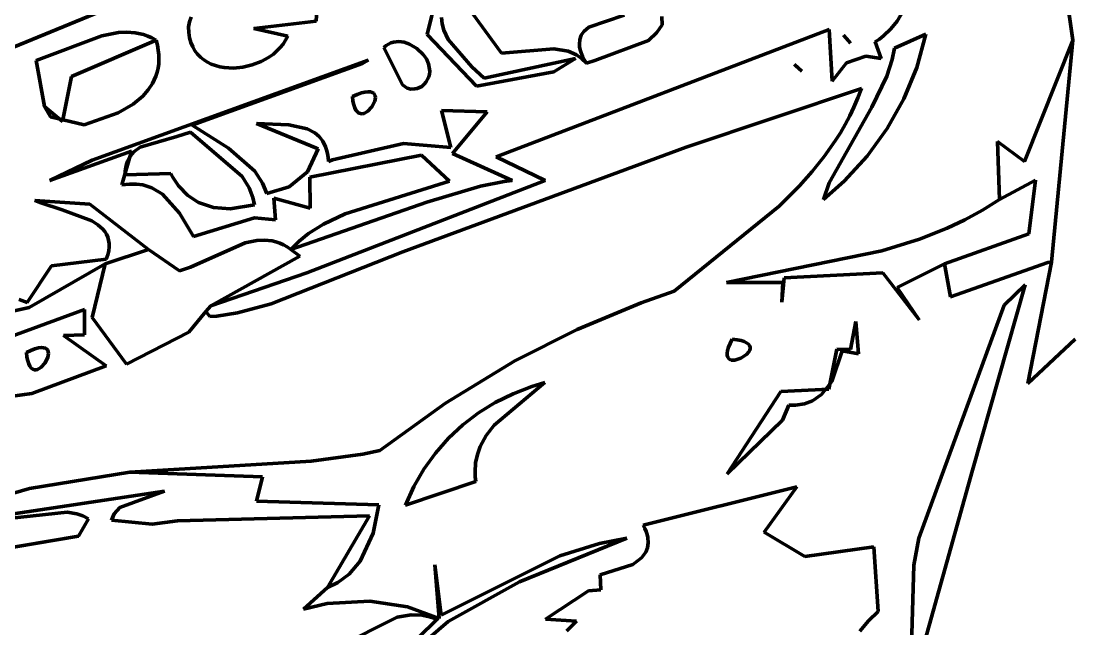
# Model space of a CAD drawing. Header units: millimetres. Extents: x 0 to 8.5, y 0 to 13.2.
# Drawn here: x 3.359 to 4.311, y 9.554 to 10.103 of the extents above; entities that cross this region are included whole.
import ezdxf

# ---------------------------------------------------------------- set-up
doc = ezdxf.new("R2010")
doc.units = ezdxf.units.MM
for name, color, linetype, lineweight in [('color#060606ff', 7, 'CONTINUOUS', 100), ('color#5c5c5cff', 7, 'CONTINUOUS', 100), ('color#aeaeaeff', 7, 'CONTINUOUS', 100), ('color#ffffffff', 7, 'CONTINUOUS', 100)]:
    doc.layers.add(name, color=color, linetype=linetype, lineweight=lineweight)

msp = doc.modelspace()

# ---------------------------------------------------------------- linework, layer by layer
at = {"layer": 'color#060606ff'}
for p, q in [((4.2928, 10.20653), (4.30982, 10.08604)), ((3.51344, 10.14605), (3.35228, 10.07967)), ((3.72622, 10.09135), (3.73441, 10.12464)), ((4.15099, 10.1032), (4.16028, 10.11846)), ((3.79341, 10.07446), (3.76717, 10.11009)), ((3.90428, 10.10855), (3.87251, 10.0979)), ((3.73909, 10.10658), (3.73973, 10.10082)), ((3.73973, 10.10082), (3.74136, 10.09513)), ((4.14533, 10.09628), (4.15099, 10.1032)), ((3.77075, 10.04438), (3.72622, 10.09135)), ((3.74136, 10.09513), (3.74538, 10.08682)), ((3.78871, 9.98063), (4.08956, 10.09557)), ((3.86555, 10.09055), (3.8642, 10.08675)), ((3.86778, 10.09383), (3.86555, 10.09055)), ((3.87251, 10.0979), (3.86778, 10.09383)), ((4.08956, 10.09557), (4.09233, 10.049)), ((4.10271, 10.09051), (4.10887, 10.08347)), ((4.1075, 10.08504), (4.10271, 10.09051)), ((4.13511, 10.08712), (4.13877, 10.09)), ((4.13877, 10.09), (4.14533, 10.09628)), ((4.17712, 10.09152), (4.14868, 10.07897)), ((4.16886, 10.06149), (4.17712, 10.09152)), ((3.40474, 10.0533), (3.48117, 10.08617)), ((3.48117, 10.08617), (3.48237, 10.08153)), ((3.48237, 10.08153), (3.4832, 10.07706)), ((3.74538, 10.08682), (3.76663, 10.06191)), ((3.8642, 10.08675), (3.86387, 10.08237)), ((3.86387, 10.08237), (3.86412, 10.07995)), ((3.86412, 10.07995), (3.86468, 10.07737)), ((4.10887, 10.08347), (4.1075, 10.08504)), ((4.13116, 10.08445), (4.13511, 10.08712)), ((4.13664, 10.06952), (4.13116, 10.08445)), ((4.30982, 10.08604), (4.26622, 9.97657)), ((3.4832, 10.07706), (3.48366, 10.07275)), ((3.48366, 10.07275), (3.48379, 10.06861)), ((3.8407, 10.07828), (3.79341, 10.07446)), ((3.8538, 10.07604), (3.8407, 10.07828)), ((3.86117, 10.07271), (3.8538, 10.07604)), ((3.86582, 10.06945), (3.86117, 10.07271)), ((3.86468, 10.07737), (3.86555, 10.07461)), ((3.86555, 10.07461), (3.86676, 10.07168)), ((3.86676, 10.07168), (3.86832, 10.06856)), ((4.10524, 10.06568), (4.12291, 10.07149)), ((4.12291, 10.07149), (4.13664, 10.06952)), ((4.14868, 10.07897), (4.14656, 10.06855)), ((3.42333, 9.97773), (3.67297, 10.06798)), ((3.48305, 10.06082), (3.48222, 10.05716)), ((3.48358, 10.06464), (3.48305, 10.06082)), ((3.48379, 10.06861), (3.48358, 10.06464)), ((3.66783, 10.06513), (3.51395, 10.00923)), ((3.67297, 10.06798), (3.66783, 10.06513)), ((3.76663, 10.06191), (3.77783, 10.05179)), ((3.77783, 10.05179), (3.86026, 10.0696)), ((3.86026, 10.0696), (3.84067, 10.05745)), ((3.87024, 10.06525), (3.86582, 10.06945)), ((3.86832, 10.06856), (3.87024, 10.06525)), ((4.05835, 10.06407), (4.05923, 10.06328)), ((4.06494, 10.05816), (4.05835, 10.06407)), ((4.05923, 10.06328), (4.06494, 10.05816)), ((4.09233, 10.049), (4.10524, 10.06568)), ((4.14656, 10.06855), (4.1418, 10.05361)), ((4.15716, 10.03299), (4.16886, 10.06149)), ((3.3967, 10.01272), (3.40474, 10.0533)), ((3.4811, 10.05365), (3.47806, 10.04708)), ((3.48222, 10.05716), (3.4811, 10.05365)), ((3.84067, 10.05745), (3.77075, 10.04438)), ((4.1418, 10.05361), (4.12815, 10.02549)), ((3.47403, 10.04107), (3.46914, 10.03561)), ((3.47806, 10.04708), (3.47403, 10.04107)), ((4.11881, 10.04228), (3.96054, 9.98944)), ((4.11559, 10.03387), (4.11881, 10.04228)), ((3.46914, 10.03561), (3.46042, 10.02839)), ((4.11206, 10.02568), (4.11559, 10.03387)), ((4.1422, 10.00622), (4.15716, 10.03299)), ((3.38578, 10.01672), (3.38026, 10.02614)), ((3.38026, 10.02614), (3.3967, 10.01272)), ((3.46042, 10.02839), (3.44683, 10.02043)), ((3.74779, 9.98915), (3.73934, 10.02262)), ((3.73934, 10.02262), (3.78064, 10.02147)), ((4.12815, 10.02549), (4.08955, 9.95704)), ((4.10824, 10.01772), (4.11206, 10.02568)), ((3.41634, 10.00947), (3.38578, 10.01672)), ((3.44683, 10.02043), (3.41634, 10.00947)), ((3.78064, 10.02147), (3.74921, 9.98372)), ((4.10414, 10.00997), (4.10824, 10.01772)), ((3.51238, 10.00304), (3.50009, 9.99903)), ((3.55901, 9.96305), (3.51238, 10.00304)), ((3.51395, 10.00923), (3.54662, 9.98852)), ((3.6263, 9.98838), (3.57195, 10.01094)), ((3.57195, 10.01094), (3.60135, 10.00971)), ((3.60135, 10.00971), (3.61773, 10.00602)), ((3.61773, 10.00602), (3.62464, 10.00234)), ((4.09978, 10.00242), (4.10414, 10.00997)), ((4.12415, 9.98139), (4.1422, 10.00622)), ((3.50009, 9.99903), (3.46688, 9.98946)), ((3.62464, 10.00234), (3.62857, 9.999)), ((3.62857, 9.999), (3.63185, 9.99484)), ((3.63185, 9.99484), (3.6344, 9.98976)), ((4.08523, 9.98091), (4.09516, 9.99507)), ((4.09516, 9.99507), (4.09978, 10.00242)), ((4.26622, 9.97657), (4.24189, 9.99451)), ((4.24189, 9.99451), (4.24354, 9.94226)), ((3.45893, 9.9857), (3.38515, 9.95938)), ((3.45025, 9.95524), (3.45893, 9.9857)), ((3.46105, 9.98506), (3.45791, 9.98125)), ((3.46688, 9.98946), (3.46105, 9.98506)), ((3.54662, 9.98852), (3.57061, 9.96769)), ((3.61803, 9.96699), (3.62779, 9.98776)), ((3.62779, 9.98776), (3.6263, 9.98838)), ((3.6344, 9.98976), (3.63537, 9.98685)), ((3.63537, 9.98685), (3.63613, 9.98367)), ((3.64062, 9.97799), (3.70487, 9.99269)), ((3.96054, 9.98944), (3.70415, 9.89475)), ((3.70487, 9.99269), (3.74779, 9.98915)), ((3.38515, 9.95938), (3.42333, 9.97773)), ((3.45548, 9.97661), (3.45457, 9.97394)), ((3.45791, 9.98125), (3.45548, 9.97661)), ((3.72123, 9.98213), (3.6203, 9.9623)), ((3.63613, 9.98367), (3.63666, 9.98022)), ((3.63666, 9.98022), (3.63696, 9.97649)), ((3.63696, 9.97649), (3.64062, 9.97799)), ((3.74641, 9.95879), (3.72123, 9.98213)), ((3.74921, 9.98372), (3.80299, 9.95938)), ((3.83306, 9.95921), (3.78871, 9.98063)), ((4.07444, 9.96742), (4.08523, 9.98091)), ((4.10318, 9.9587), (4.12415, 9.98139)), ((3.45341, 9.96783), (3.45319, 9.96437)), ((3.45319, 9.96437), (3.49444, 9.96576)), ((3.45388, 9.97102), (3.45341, 9.96783)), ((3.45457, 9.97394), (3.45388, 9.97102)), ((3.49444, 9.96576), (3.49602, 9.9627)), ((3.57061, 9.96769), (3.57752, 9.95697)), ((3.60165, 9.95353), (3.61803, 9.96699)), ((4.06291, 9.95453), (4.07444, 9.96742)), ((3.45711, 9.95613), (3.45025, 9.95524)), ((3.46348, 9.95612), (3.45711, 9.95613)), ((3.46939, 9.9553), (3.46348, 9.95612)), ((3.49602, 9.9627), (3.50138, 9.9545)), ((3.56538, 9.95272), (3.55901, 9.96305)), ((3.57752, 9.95697), (3.58124, 9.94766)), ((3.61764, 9.87589), (3.83306, 9.95921)), ((3.6203, 9.9623), (3.62052, 9.93438)), ((3.65213, 9.92926), (3.74641, 9.95879)), ((3.79575, 9.95835), (3.77438, 9.95417)), ((3.80299, 9.95938), (3.79575, 9.95835)), ((4.08444, 9.94221), (4.10318, 9.9587)), ((4.08955, 9.95704), (4.08444, 9.94221)), ((3.47746, 9.95268), (3.46939, 9.9553)), ((3.48692, 9.94695), (3.47746, 9.95268)), ((3.50238, 9.92985), (3.48692, 9.94695)), ((3.50138, 9.9545), (3.50983, 9.94577)), ((3.56875, 9.94383), (3.56538, 9.95272)), ((3.58124, 9.94766), (3.60165, 9.95353)), ((3.77438, 9.95417), (3.72593, 9.93969)), ((4.04443, 9.93618), (4.06291, 9.95453)), ((3.37692, 9.93902), (3.37169, 9.94123)), ((3.37169, 9.94123), (3.42128, 9.93784)), ((3.39634, 9.93293), (3.37692, 9.93902)), ((3.42128, 9.93784), (3.47428, 9.89705)), ((3.50983, 9.94577), (3.51957, 9.93948)), ((3.51957, 9.93948), (3.53322, 9.93486)), ((3.54811, 9.93365), (3.5702, 9.93726)), ((3.5702, 9.93726), (3.56875, 9.94383)), ((3.62052, 9.93438), (3.58766, 9.94323)), ((3.58766, 9.94323), (3.58919, 9.92373)), ((3.72593, 9.93969), (3.6029, 9.89696)), ((4.24354, 9.94226), (4.22817, 9.93253)), ((3.42305, 9.92281), (3.39634, 9.93293)), ((3.51502, 9.90884), (3.50238, 9.92985)), ((3.53322, 9.93486), (3.54811, 9.93365)), ((3.63261, 9.91997), (3.65213, 9.92926)), ((3.94948, 9.85926), (4.04443, 9.93618)), ((4.22817, 9.93253), (4.21239, 9.92389)), ((3.42847, 9.91935), (3.42305, 9.92281)), ((3.43297, 9.91535), (3.42847, 9.91935)), ((3.57033, 9.92566), (3.51502, 9.90884)), ((3.58919, 9.92373), (3.57033, 9.92566)), ((3.61906, 9.91133), (3.63261, 9.91997)), ((4.21239, 9.92389), (4.19625, 9.91624)), ((3.43481, 9.91312), (3.43297, 9.91535)), ((3.43634, 9.91072), (3.43481, 9.91312)), ((3.43753, 9.90814), (3.43634, 9.91072)), ((3.43836, 9.90537), (3.43753, 9.90814)), ((3.61068, 9.90459), (3.61906, 9.91133)), ((4.19625, 9.91624), (4.17142, 9.90642)), ((3.4388, 9.9024), (3.43836, 9.90537)), ((3.43841, 9.89582), (3.43883, 9.89922)), ((3.43883, 9.89922), (3.4388, 9.9024)), ((3.6029, 9.89696), (3.61068, 9.90459)), ((4.17142, 9.90642), (4.13739, 9.89586)), ((3.47428, 9.89705), (3.43534, 9.88408)), ((3.43616, 9.88831), (3.43753, 9.89219)), ((3.43753, 9.89219), (3.43841, 9.89582)), ((3.70415, 9.89475), (3.58536, 9.84791)), ((4.13739, 9.89586), (3.997, 9.8671)), ((3.36465, 9.84902), (3.38664, 9.88224)), ((3.43534, 9.88408), (3.36651, 9.84448)), ((3.38664, 9.88224), (3.43616, 9.88831)), ((4.15108, 9.8627), (4.19402, 9.88394)), ((4.19402, 9.88394), (4.19939, 9.85418)), ((4.19939, 9.85418), (4.28728, 9.88527)), ((4.29069, 9.88547), (4.26917, 9.77603)), ((4.28728, 9.88527), (4.29069, 9.88547)), ((3.53066, 9.8461), (3.61764, 9.87589)), ((4.04694, 9.84943), (4.04899, 9.87142)), ((4.04899, 9.87142), (4.13805, 9.87575)), ((4.13805, 9.87575), (4.1709, 9.83338)), ((3.997, 9.8671), (4.04783, 9.86714)), ((4.04783, 9.86714), (4.04694, 9.84943)), ((4.1709, 9.83338), (4.15108, 9.8627)), ((4.21928, 9.69769), (4.26691, 9.86488)), ((4.26691, 9.86488), (4.24774, 9.84668)), ((3.35756, 9.85168), (3.36465, 9.84902)), ((3.91983, 9.8489), (3.94948, 9.85926)), ((3.36651, 9.84448), (3.26233, 9.82145)), ((3.52624, 9.84104), (3.53066, 9.8461)), ((3.58536, 9.84791), (3.55486, 9.83969)), ((3.86177, 9.82478), (3.91983, 9.8489)), ((4.24774, 9.84668), (4.17079, 9.636)), ((3.52973, 9.83631), (3.52624, 9.84104)), ((3.53609, 9.83683), (3.52973, 9.83631)), ((3.55486, 9.83969), (3.53609, 9.83683)), ((4.11373, 9.83191), (4.10893, 9.80648)), ((4.11613, 9.80257), (4.11373, 9.83191)), ((3.8056, 9.79637), (3.86177, 9.82478)), ((4.00206, 9.81593), (4.00004, 9.81199)), ((4.0064, 9.8154), (4.00206, 9.81593)), ((4.00998, 9.81467), (4.0064, 9.8154)), ((4.01285, 9.81376), (4.00998, 9.81467)), ((4.01505, 9.8127), (4.01285, 9.81376)), ((4.01664, 9.81151), (4.01505, 9.8127)), ((4.26917, 9.77603), (4.31205, 9.81601)), ((3.99775, 9.80566), (3.99737, 9.80322)), ((3.99737, 9.80322), (3.99745, 9.80121)), ((3.99862, 9.80858), (3.99775, 9.80566)), ((4.00004, 9.81199), (3.99862, 9.80858)), ((4.01483, 9.80196), (4.01715, 9.80464)), ((4.01766, 9.81022), (4.01664, 9.81151)), ((4.01715, 9.80464), (4.01787, 9.80604)), ((4.01818, 9.80886), (4.01766, 9.81022)), ((4.01787, 9.80604), (4.01823, 9.80746)), ((4.01823, 9.80746), (4.01818, 9.80886)), ((4.09666, 9.80679), (4.08927, 9.77081)), ((4.09222, 9.77758), (4.10132, 9.80545)), ((4.10893, 9.80648), (4.09666, 9.80679)), ((4.10132, 9.80545), (4.11613, 9.80257)), ((3.74281, 9.75826), (3.8056, 9.79637)), ((3.99745, 9.80121), (3.99792, 9.79963)), ((3.99792, 9.79963), (3.99873, 9.79843)), ((3.99873, 9.79843), (3.99985, 9.7976)), ((3.99985, 9.7976), (4.0012, 9.79711)), ((4.0012, 9.79711), (4.00275, 9.79692)), ((4.00275, 9.79692), (4.00445, 9.79701)), ((4.00445, 9.79701), (4.0099, 9.79871)), ((4.0099, 9.79871), (4.01483, 9.80196)), ((3.78679, 9.73835), (3.83264, 9.7768)), ((3.83264, 9.7768), (3.82093, 9.77326)), ((4.08275, 9.7659), (4.09222, 9.77758)), ((3.80398, 9.7667), (3.78786, 9.75868)), ((3.82093, 9.77326), (3.80398, 9.7667)), ((4.04603, 9.76858), (3.99736, 9.69426)), ((4.08927, 9.77081), (4.04603, 9.76858)), ((4.07452, 9.76033), (4.08275, 9.7659)), ((3.6834, 9.71526), (3.74281, 9.75826)), ((3.78786, 9.75868), (3.77267, 9.74926)), ((4.04745, 9.74275), (4.05316, 9.75623)), ((4.05316, 9.75623), (4.05913, 9.75626)), ((4.05913, 9.75626), (4.06729, 9.75759)), ((4.06729, 9.75759), (4.07452, 9.76033)), ((3.77267, 9.74926), (3.75851, 9.73848)), ((3.75851, 9.73848), (3.74548, 9.7264)), ((3.77974, 9.72905), (3.78679, 9.73835)), ((3.99736, 9.69426), (4.04745, 9.74275)), ((3.77426, 9.71896), (3.77974, 9.72905)), ((3.74548, 9.7264), (3.73368, 9.71307)), ((3.77167, 9.71174), (3.77426, 9.71896)), ((3.62147, 9.70581), (3.668, 9.71202)), ((3.668, 9.71202), (3.6834, 9.71526)), ((3.73368, 9.71307), (3.72321, 9.69854)), ((3.77006, 9.70408), (3.77167, 9.71174)), ((3.45742, 9.69566), (3.62147, 9.70581)), ((3.72321, 9.69854), (3.71418, 9.68286)), ((3.76953, 9.69596), (3.77006, 9.70408)), ((3.57747, 9.69156), (3.45742, 9.69566)), ((3.57188, 9.66951), (3.57747, 9.69156)), ((3.76971, 9.69171), (3.76953, 9.69596)), ((3.77021, 9.68734), (3.76971, 9.69171)), ((4.17641, 9.54424), (4.21928, 9.69769)), ((3.70667, 9.6661), (3.77021, 9.68734)), ((3.71418, 9.68286), (3.70667, 9.6661)), ((4.06043, 9.68252), (3.92153, 9.64788)), ((4.03087, 9.6416), (4.06043, 9.68252)), ((3.68252, 9.66614), (3.57188, 9.66951)), ((3.67733, 9.64074), (3.68252, 9.66614)), ((3.92153, 9.64788), (3.92309, 9.64495)), ((3.92309, 9.64495), (3.92432, 9.64214)), ((3.92432, 9.64214), (3.92523, 9.63944)), ((4.06754, 9.61953), (4.03087, 9.6416)), ((3.66575, 9.6154), (3.67733, 9.64074)), ((3.80971, 9.59677), (3.90682, 9.63602)), ((3.90682, 9.63602), (3.88198, 9.63148)), ((3.92523, 9.63944), (3.92583, 9.63685)), ((3.92619, 9.63199), (3.92549, 9.62756)), ((3.92583, 9.63685), (3.92619, 9.63199)), ((4.17079, 9.636), (4.1662, 9.61188)), ((3.88198, 9.63148), (3.84606, 9.62022)), ((3.92385, 9.62354), (3.91988, 9.61825)), ((3.92549, 9.62756), (3.92385, 9.62354)), ((4.13014, 9.62842), (4.06754, 9.61953)), ((4.13399, 9.56993), (4.13014, 9.62842)), ((3.65572, 9.60376), (3.66575, 9.6154)), ((3.84606, 9.62022), (3.73904, 9.56661)), ((3.91988, 9.61825), (3.91233, 9.61248)), ((3.64541, 9.59611), (3.65572, 9.60376)), ((3.73904, 9.56661), (3.73325, 9.61198)), ((3.73325, 9.61198), (3.73714, 9.56363)), ((3.91233, 9.61248), (3.88272, 9.60297)), ((4.1662, 9.61188), (4.16174, 9.458)), ((3.6362, 9.59148), (3.64541, 9.59611)), ((3.74512, 9.56091), (3.80971, 9.59677)), ((3.88272, 9.60297), (3.88312, 9.58947)), ((3.61456, 9.57209), (3.6362, 9.59148)), ((3.87215, 9.58868), (3.83324, 9.56296)), ((3.88312, 9.58947), (3.87215, 9.58868)), ((3.63594, 9.57698), (3.61456, 9.57209)), ((3.67457, 9.57934), (3.63594, 9.57698)), ((3.70842, 9.57413), (3.67457, 9.57934)), ((3.69917, 9.56489), (3.71191, 9.56686)), ((3.73714, 9.56363), (3.70842, 9.57413)), ((3.71191, 9.56686), (3.72173, 9.56645)), ((3.72173, 9.56645), (3.72842, 9.56512)), ((4.1252, 9.56135), (4.13399, 9.56993)), ((3.64572, 9.53812), (3.69917, 9.56489)), ((3.73522, 9.56284), (3.66809, 9.49744)), ((3.69617, 9.51861), (3.74512, 9.56091)), ((3.72842, 9.56512), (3.73522, 9.56284)), ((3.83324, 9.56296), (3.86127, 9.5611)), ((3.86127, 9.5611), (3.8526, 9.55256)), ((4.1173, 9.55209), (4.1252, 9.56135))]:
    msp.add_line(p, q, dxfattribs=at)
at = {"layer": 'color#5c5c5cff'}
for p, q in [((3.62741, 10.12925), (3.62608, 10.10334)), ((3.51068, 10.09812), (3.51156, 10.10262)), ((3.51156, 10.10262), (3.5128, 10.1068)), ((3.62608, 10.10334), (3.5695, 10.0965)), ((3.9385, 10.10749), (3.93856, 10.09999)), ((3.93856, 10.09999), (3.9385, 10.10749)), ((3.37285, 10.06782), (3.43211, 10.09006)), ((3.43211, 10.09006), (3.44719, 10.09304)), ((3.44719, 10.09304), (3.45474, 10.09339)), ((3.45474, 10.09339), (3.4623, 10.09278)), ((3.4623, 10.09278), (3.46985, 10.09107)), ((3.46985, 10.09107), (3.47363, 10.08977)), ((3.47363, 10.08977), (3.4774, 10.08814)), ((3.51088, 10.09302), (3.51068, 10.09812)), ((3.51157, 10.08833), (3.51088, 10.09302)), ((3.5695, 10.0965), (3.60025, 10.08982)), ((3.60025, 10.08982), (3.59833, 10.08609)), ((3.48117, 10.08617), (3.40474, 10.0533)), ((3.4774, 10.08814), (3.48117, 10.08617)), ((3.51273, 10.08403), (3.51157, 10.08833)), ((3.51432, 10.08012), (3.51273, 10.08403)), ((3.51631, 10.07659), (3.51432, 10.08012)), ((3.59341, 10.07934), (3.59047, 10.07632)), ((3.59604, 10.0826), (3.59341, 10.07934)), ((3.59833, 10.08609), (3.59604, 10.0826)), ((3.68709, 10.07949), (3.68914, 10.08123)), ((3.69275, 10.06787), (3.68709, 10.07949)), ((3.68914, 10.08123), (3.6913, 10.0826)), ((3.6913, 10.0826), (3.69355, 10.08363)), ((3.69355, 10.08363), (3.69589, 10.08434)), ((3.69589, 10.08434), (3.7007, 10.08482)), ((3.7007, 10.08482), (3.70558, 10.08419)), ((3.70558, 10.08419), (3.71038, 10.08259)), ((3.71038, 10.08259), (3.71706, 10.07864)), ((4.26622, 9.97657), (4.30982, 10.08604)), ((4.30982, 10.08604), (4.29069, 9.88547)), ((3.51867, 10.07344), (3.51631, 10.07659)), ((3.52137, 10.07065), (3.51867, 10.07344)), ((3.52436, 10.06823), (3.52137, 10.07065)), ((3.58379, 10.07104), (3.58011, 10.06879)), ((3.58725, 10.07356), (3.58379, 10.07104)), ((3.59047, 10.07632), (3.58725, 10.07356)), ((3.71706, 10.07864), (3.72266, 10.07326)), ((3.72266, 10.07326), (3.72553, 10.06909)), ((3.38026, 10.02614), (3.37285, 10.06782)), ((3.52763, 10.06616), (3.52436, 10.06823)), ((3.53114, 10.06444), (3.52763, 10.06616)), ((3.53485, 10.06306), (3.53114, 10.06444)), ((3.53874, 10.06203), (3.53485, 10.06306)), ((3.54277, 10.06132), (3.53874, 10.06203)), ((3.54691, 10.06094), (3.54277, 10.06132)), ((3.55113, 10.06087), (3.54691, 10.06094)), ((3.55967, 10.06167), (3.55113, 10.06087)), ((3.56813, 10.06367), (3.55967, 10.06167)), ((3.57625, 10.06681), (3.56813, 10.06367)), ((3.58011, 10.06879), (3.57625, 10.06681)), ((3.70408, 10.0458), (3.69275, 10.06787)), ((3.72553, 10.06909), (3.72753, 10.06462)), ((3.72753, 10.06462), (3.7285, 10.05997)), ((3.40474, 10.0533), (3.3967, 10.01272)), ((3.72672, 10.05072), (3.72539, 10.04852)), ((3.72768, 10.05299), (3.72672, 10.05072)), ((3.72828, 10.0553), (3.72768, 10.05299)), ((3.72855, 10.05763), (3.72828, 10.0553)), ((3.7285, 10.05997), (3.72855, 10.05763)), ((3.70823, 10.04281), (3.70408, 10.0458)), ((3.71146, 10.04189), (3.70823, 10.04281)), ((3.71512, 10.04198), (3.71146, 10.04189)), ((3.71713, 10.04245), (3.71512, 10.04198)), ((3.71926, 10.04324), (3.71713, 10.04245)), ((3.72152, 10.04434), (3.71926, 10.04324)), ((3.72366, 10.04638), (3.72152, 10.04434)), ((3.72539, 10.04852), (3.72366, 10.04638)), ((3.65869, 10.03526), (3.66305, 10.03711)), ((3.65917, 10.0311), (3.65869, 10.03526)), ((3.66305, 10.03711), (3.66683, 10.0384)), ((3.66683, 10.0384), (3.67004, 10.03918)), ((3.67004, 10.03918), (3.67273, 10.03949)), ((3.67273, 10.03949), (3.67492, 10.03938)), ((3.67492, 10.03938), (3.67664, 10.0389)), ((3.67664, 10.0389), (3.67793, 10.0381)), ((3.67793, 10.0381), (3.67882, 10.03702)), ((3.67882, 10.03702), (3.67933, 10.03571)), ((3.6795, 10.03423), (3.67894, 10.03091)), ((3.67933, 10.03571), (3.6795, 10.03423)), ((3.3967, 10.01272), (3.38026, 10.02614)), ((3.65989, 10.02766), (3.65917, 10.0311)), ((3.66082, 10.02491), (3.65989, 10.02766)), ((3.66193, 10.02279), (3.66082, 10.02491)), ((3.6632, 10.02124), (3.66193, 10.02279)), ((3.67629, 10.02577), (3.67223, 10.02158)), ((3.67894, 10.03091), (3.67629, 10.02577)), ((3.66458, 10.02024), (3.6632, 10.02124)), ((3.66606, 10.01972), (3.66458, 10.02024)), ((3.66759, 10.01965), (3.66606, 10.01972)), ((3.66915, 10.01996), (3.66759, 10.01965)), ((3.67223, 10.02158), (3.66915, 10.01996)), ((4.24354, 9.94226), (4.24189, 9.99451)), ((4.24189, 9.99451), (4.26622, 9.97657)), ((4.2763, 9.95958), (4.24354, 9.94226)), ((4.27027, 9.91121), (4.2763, 9.95958)), ((4.19402, 9.88394), (4.27027, 9.91121)), ((4.19939, 9.85418), (4.19402, 9.88394)), ((4.28728, 9.88527), (4.19939, 9.85418)), ((4.29069, 9.88547), (4.28728, 9.88527)), ((3.19968, 9.76367), (3.41666, 9.84284)), ((3.41666, 9.84284), (3.41666, 9.81987)), ((3.41666, 9.81987), (3.3975, 9.81933)), ((3.3975, 9.81933), (3.43599, 9.7917)), ((4.00004, 9.81199), (4.00206, 9.81593)), ((4.00206, 9.81593), (4.0064, 9.8154)), ((4.0064, 9.8154), (4.00998, 9.81467)), ((4.00998, 9.81467), (4.01285, 9.81376)), ((4.01285, 9.81376), (4.01505, 9.8127)), ((4.01505, 9.8127), (4.01664, 9.81151)), ((3.36815, 9.80585), (3.36398, 9.80393)), ((3.36398, 9.80393), (3.36448, 9.79975)), ((3.37175, 9.80719), (3.36815, 9.80585)), ((3.37483, 9.80801), (3.37175, 9.80719)), ((3.3774, 9.80835), (3.37483, 9.80801)), ((3.3795, 9.80826), (3.3774, 9.80835)), ((3.38116, 9.8078), (3.3795, 9.80826)), ((3.38241, 9.807), (3.38116, 9.8078)), ((3.38327, 9.80593), (3.38241, 9.807)), ((3.38377, 9.80462), (3.38327, 9.80593)), ((3.38345, 9.79977), (3.38395, 9.80312)), ((3.38395, 9.80312), (3.38377, 9.80462)), ((3.99737, 9.80322), (3.99775, 9.80566)), ((3.99745, 9.80121), (3.99737, 9.80322)), ((3.99775, 9.80566), (3.99862, 9.80858)), ((3.99862, 9.80858), (4.00004, 9.81199)), ((4.01715, 9.80464), (4.01483, 9.80196)), ((4.01664, 9.81151), (4.01766, 9.81022)), ((4.01787, 9.80604), (4.01715, 9.80464)), ((4.01766, 9.81022), (4.01818, 9.80886)), ((4.01823, 9.80746), (4.01787, 9.80604)), ((4.01818, 9.80886), (4.01823, 9.80746)), ((3.36448, 9.79975), (3.36521, 9.79629)), ((3.36521, 9.79629), (3.36613, 9.79353)), ((3.37711, 9.7903), (3.38096, 9.79456)), ((3.38096, 9.79456), (3.38345, 9.79977)), ((3.99792, 9.79963), (3.99745, 9.80121)), ((3.99873, 9.79843), (3.99792, 9.79963)), ((3.99985, 9.7976), (3.99873, 9.79843)), ((4.0012, 9.79711), (3.99985, 9.7976)), ((4.00275, 9.79692), (4.0012, 9.79711)), ((4.00445, 9.79701), (4.00275, 9.79692)), ((4.0099, 9.79871), (4.00445, 9.79701)), ((4.01483, 9.80196), (4.0099, 9.79871)), ((3.36613, 9.79353), (3.36722, 9.7914)), ((3.36722, 9.7914), (3.36845, 9.78986)), ((3.36845, 9.78986), (3.36979, 9.78886)), ((3.43599, 9.7917), (3.36888, 9.76681)), ((3.36979, 9.78886), (3.37121, 9.78836)), ((3.37121, 9.78836), (3.37268, 9.7883)), ((3.37268, 9.7883), (3.37418, 9.78863)), ((3.37418, 9.78863), (3.37711, 9.7903)), ((3.36888, 9.76681), (3.35152, 9.76435)), ((3.36685, 9.68117), (3.45742, 9.69566)), ((3.45742, 9.69566), (3.57747, 9.69156)), ((3.57747, 9.69156), (3.57188, 9.66951)), ((3.34524, 9.67455), (3.36685, 9.68117)), ((3.48877, 9.67865), (3.32924, 9.65473)), ((3.44834, 9.664), (3.48877, 9.67865)), ((3.44339, 9.65822), (3.44834, 9.664)), ((3.57188, 9.66951), (3.68252, 9.66614)), ((3.68252, 9.66614), (3.67733, 9.64074)), ((3.34785, 9.65395), (3.4008, 9.65957)), ((3.4008, 9.65957), (3.40964, 9.65819)), ((3.40964, 9.65819), (3.41511, 9.65629)), ((3.42017, 9.65347), (3.41125, 9.63796)), ((3.41511, 9.65629), (3.42017, 9.65347)), ((3.44082, 9.65247), (3.44339, 9.65822)), ((3.47773, 9.64872), (3.44082, 9.65247)), ((3.50064, 9.65195), (3.47773, 9.64872)), ((3.67428, 9.65643), (3.50064, 9.65195)), ((3.6362, 9.59148), (3.67428, 9.65643)), ((3.41125, 9.63796), (3.19042, 9.60072)), ((3.67733, 9.64074), (3.66575, 9.6154)), ((3.66575, 9.6154), (3.65572, 9.60376)), ((3.65572, 9.60376), (3.64541, 9.59611)), ((3.64541, 9.59611), (3.6362, 9.59148))]:
    msp.add_line(p, q, dxfattribs=at)
at = {"layer": 'color#aeaeaeff'}
for p, q in [((3.87251, 10.0979), (3.90428, 10.10855)), ((3.93856, 10.09999), (3.93398, 10.09297)), ((3.9385, 10.10749), (3.93856, 10.09999)), ((3.8642, 10.08675), (3.86555, 10.09055)), ((3.86555, 10.09055), (3.86778, 10.09383)), ((3.86778, 10.09383), (3.87251, 10.0979)), ((3.93398, 10.09297), (3.92625, 10.08566)), ((3.86387, 10.08237), (3.8642, 10.08675)), ((3.86412, 10.07995), (3.86387, 10.08237)), ((3.86468, 10.07737), (3.86412, 10.07995)), ((3.92625, 10.08566), (3.8777, 10.06783)), ((3.86555, 10.07461), (3.86468, 10.07737)), ((3.86676, 10.07168), (3.86555, 10.07461)), ((3.86832, 10.06856), (3.86676, 10.07168)), ((3.87024, 10.06525), (3.86832, 10.06856)), ((3.8777, 10.06783), (3.87024, 10.06525)), ((4.05835, 10.06407), (4.06494, 10.05816)), ((4.05923, 10.06328), (4.05835, 10.06407)), ((4.06494, 10.05816), (4.05923, 10.06328)), ((3.51225, 9.88112), (3.56164, 9.90287)), ((3.56164, 9.90287), (3.57229, 9.9051)), ((3.57229, 9.9051), (3.57931, 9.90546)), ((3.57931, 9.90546), (3.58622, 9.90472)), ((3.58622, 9.90472), (3.58963, 9.90388)), ((3.58963, 9.90388), (3.59301, 9.90271)), ((3.59301, 9.90271), (3.59635, 9.90118)), ((3.59635, 9.90118), (3.59964, 9.89927)), ((3.59964, 9.89927), (3.6029, 9.89696)), ((3.43534, 9.88408), (3.47428, 9.89705)), ((3.47428, 9.89705), (3.50229, 9.87756)), ((3.61124, 9.89097), (3.53066, 9.8461)), ((3.6029, 9.89696), (3.61124, 9.89097)), ((3.42345, 9.8356), (3.43534, 9.88408)), ((3.50229, 9.87756), (3.51225, 9.88112)), ((3.53066, 9.8461), (3.52624, 9.84104)), ((3.45456, 9.79324), (3.42345, 9.8356)), ((3.52624, 9.84104), (3.51097, 9.82239)), ((3.51097, 9.82239), (3.45456, 9.79324)), ((3.36398, 9.80393), (3.36815, 9.80585)), ((3.36448, 9.79975), (3.36398, 9.80393)), ((3.36815, 9.80585), (3.37175, 9.80719)), ((3.37175, 9.80719), (3.37483, 9.80801)), ((3.37483, 9.80801), (3.3774, 9.80835)), ((3.3774, 9.80835), (3.3795, 9.80826)), ((3.3795, 9.80826), (3.38116, 9.8078)), ((3.38116, 9.8078), (3.38241, 9.807)), ((3.38241, 9.807), (3.38327, 9.80593)), ((3.38327, 9.80593), (3.38377, 9.80462)), ((3.38395, 9.80312), (3.38345, 9.79977)), ((3.38377, 9.80462), (3.38395, 9.80312)), ((3.36521, 9.79629), (3.36448, 9.79975)), ((3.36613, 9.79353), (3.36521, 9.79629)), ((3.38096, 9.79456), (3.37711, 9.7903)), ((3.38345, 9.79977), (3.38096, 9.79456)), ((3.36722, 9.7914), (3.36613, 9.79353)), ((3.36845, 9.78986), (3.36722, 9.7914)), ((3.36979, 9.78886), (3.36845, 9.78986)), ((3.37121, 9.78836), (3.36979, 9.78886)), ((3.37268, 9.7883), (3.37121, 9.78836)), ((3.37418, 9.78863), (3.37268, 9.7883)), ((3.37711, 9.7903), (3.37418, 9.78863))]:
    msp.add_line(p, q, dxfattribs=at)
at = {"layer": 'color#ffffffff'}
for p, q in [((4.30982, 10.08604), (4.2928, 10.20653)), ((3.35228, 10.07967), (3.51344, 10.14605)), ((3.62608, 10.10334), (3.62741, 10.12925)), ((3.73441, 10.12464), (3.72622, 10.09135)), ((4.16028, 10.11846), (4.15099, 10.1032)), ((3.76717, 10.11009), (3.79341, 10.07446)), ((3.51156, 10.10262), (3.51068, 10.09812)), ((3.5128, 10.1068), (3.51156, 10.10262)), ((3.5695, 10.0965), (3.62608, 10.10334)), ((3.73973, 10.10082), (3.73909, 10.10658)), ((3.74136, 10.09513), (3.73973, 10.10082)), ((3.93398, 10.09297), (3.93856, 10.09999)), ((3.93856, 10.09999), (3.9385, 10.10749)), ((4.15099, 10.1032), (4.14533, 10.09628)), ((3.43211, 10.09006), (3.37285, 10.06782)), ((3.44719, 10.09304), (3.43211, 10.09006)), ((3.45474, 10.09339), (3.44719, 10.09304)), ((3.4623, 10.09278), (3.45474, 10.09339)), ((3.46985, 10.09107), (3.4623, 10.09278)), ((3.47363, 10.08977), (3.46985, 10.09107)), ((3.4774, 10.08814), (3.47363, 10.08977)), ((3.51068, 10.09812), (3.51088, 10.09302)), ((3.51088, 10.09302), (3.51157, 10.08833)), ((3.60025, 10.08982), (3.5695, 10.0965)), ((3.59833, 10.08609), (3.60025, 10.08982)), ((3.72622, 10.09135), (3.77075, 10.04438)), ((3.74538, 10.08682), (3.74136, 10.09513)), ((4.08956, 10.09557), (3.78871, 9.98063)), ((3.92625, 10.08566), (3.93398, 10.09297)), ((4.09233, 10.049), (4.08956, 10.09557)), ((4.10271, 10.09051), (4.1075, 10.08504)), ((4.10887, 10.08347), (4.10271, 10.09051)), ((4.13877, 10.09), (4.13511, 10.08712)), ((4.14533, 10.09628), (4.13877, 10.09)), ((4.14868, 10.07897), (4.17712, 10.09152)), ((4.17712, 10.09152), (4.16886, 10.06149)), ((3.48117, 10.08617), (3.4774, 10.08814)), ((3.48237, 10.08153), (3.48117, 10.08617)), ((3.4832, 10.07706), (3.48237, 10.08153)), ((3.51157, 10.08833), (3.51273, 10.08403)), ((3.51273, 10.08403), (3.51432, 10.08012)), ((3.51432, 10.08012), (3.51631, 10.07659)), ((3.59047, 10.07632), (3.59341, 10.07934)), ((3.59341, 10.07934), (3.59604, 10.0826)), ((3.59604, 10.0826), (3.59833, 10.08609)), ((3.68914, 10.08123), (3.68709, 10.07949)), ((3.68709, 10.07949), (3.69275, 10.06787)), ((3.6913, 10.0826), (3.68914, 10.08123)), ((3.69355, 10.08363), (3.6913, 10.0826)), ((3.69589, 10.08434), (3.69355, 10.08363)), ((3.7007, 10.08482), (3.69589, 10.08434)), ((3.70558, 10.08419), (3.7007, 10.08482)), ((3.71038, 10.08259), (3.70558, 10.08419)), ((3.71706, 10.07864), (3.71038, 10.08259)), ((3.76663, 10.06191), (3.74538, 10.08682)), ((3.8777, 10.06783), (3.92625, 10.08566)), ((4.1075, 10.08504), (4.10887, 10.08347)), ((4.13511, 10.08712), (4.13116, 10.08445)), ((4.13116, 10.08445), (4.13664, 10.06952)), ((4.29069, 9.88547), (4.30982, 10.08604)), ((3.48366, 10.07275), (3.4832, 10.07706)), ((3.48379, 10.06861), (3.48366, 10.07275)), ((3.51631, 10.07659), (3.51867, 10.07344)), ((3.51867, 10.07344), (3.52137, 10.07065)), ((3.52137, 10.07065), (3.52436, 10.06823)), ((3.58011, 10.06879), (3.58379, 10.07104)), ((3.58379, 10.07104), (3.58725, 10.07356)), ((3.58725, 10.07356), (3.59047, 10.07632)), ((3.72266, 10.07326), (3.71706, 10.07864)), ((3.72553, 10.06909), (3.72266, 10.07326)), ((3.79341, 10.07446), (3.8407, 10.07828)), ((3.8407, 10.07828), (3.8538, 10.07604)), ((3.8538, 10.07604), (3.86117, 10.07271)), ((3.86117, 10.07271), (3.86582, 10.06945)), ((4.12291, 10.07149), (4.10524, 10.06568)), ((4.13664, 10.06952), (4.12291, 10.07149)), ((4.14656, 10.06855), (4.14868, 10.07897)), ((3.37285, 10.06782), (3.38026, 10.02614)), ((3.67297, 10.06798), (3.42333, 9.97773)), ((3.48222, 10.05716), (3.48305, 10.06082)), ((3.48305, 10.06082), (3.48358, 10.06464)), ((3.48358, 10.06464), (3.48379, 10.06861)), ((3.51395, 10.00923), (3.66783, 10.06513)), ((3.52436, 10.06823), (3.52763, 10.06616)), ((3.52763, 10.06616), (3.53114, 10.06444)), ((3.53114, 10.06444), (3.53485, 10.06306)), ((3.53485, 10.06306), (3.53874, 10.06203)), ((3.53874, 10.06203), (3.54277, 10.06132)), ((3.54277, 10.06132), (3.54691, 10.06094)), ((3.54691, 10.06094), (3.55113, 10.06087)), ((3.55113, 10.06087), (3.55967, 10.06167)), ((3.55967, 10.06167), (3.56813, 10.06367)), ((3.56813, 10.06367), (3.57625, 10.06681)), ((3.57625, 10.06681), (3.58011, 10.06879)), ((3.66783, 10.06513), (3.67297, 10.06798)), ((3.69275, 10.06787), (3.70408, 10.0458)), ((3.72753, 10.06462), (3.72553, 10.06909)), ((3.7285, 10.05997), (3.72753, 10.06462)), ((3.77783, 10.05179), (3.76663, 10.06191)), ((3.86026, 10.0696), (3.77783, 10.05179)), ((3.84067, 10.05745), (3.86026, 10.0696)), ((3.86582, 10.06945), (3.87024, 10.06525)), ((3.87024, 10.06525), (3.8777, 10.06783)), ((4.10524, 10.06568), (4.09233, 10.049)), ((4.1418, 10.05361), (4.14656, 10.06855)), ((4.16886, 10.06149), (4.15716, 10.03299)), ((3.47806, 10.04708), (3.4811, 10.05365)), ((3.4811, 10.05365), (3.48222, 10.05716)), ((3.72539, 10.04852), (3.72672, 10.05072)), ((3.72672, 10.05072), (3.72768, 10.05299)), ((3.72768, 10.05299), (3.72828, 10.0553)), ((3.72828, 10.0553), (3.72855, 10.05763)), ((3.72855, 10.05763), (3.7285, 10.05997)), ((3.77075, 10.04438), (3.84067, 10.05745)), ((4.12815, 10.02549), (4.1418, 10.05361)), ((3.46914, 10.03561), (3.47403, 10.04107)), ((3.47403, 10.04107), (3.47806, 10.04708)), ((3.70408, 10.0458), (3.70823, 10.04281)), ((3.70823, 10.04281), (3.71146, 10.04189)), ((3.71146, 10.04189), (3.71512, 10.04198)), ((3.71512, 10.04198), (3.71713, 10.04245)), ((3.71713, 10.04245), (3.71926, 10.04324)), ((3.71926, 10.04324), (3.72152, 10.04434)), ((3.72152, 10.04434), (3.72366, 10.04638)), ((3.72366, 10.04638), (3.72539, 10.04852)), ((3.96054, 9.98944), (4.11881, 10.04228)), ((4.11881, 10.04228), (4.11559, 10.03387)), ((3.46042, 10.02839), (3.46914, 10.03561)), ((3.66305, 10.03711), (3.65869, 10.03526)), ((3.65869, 10.03526), (3.65917, 10.0311)), ((3.66683, 10.0384), (3.66305, 10.03711)), ((3.67004, 10.03918), (3.66683, 10.0384)), ((3.67273, 10.03949), (3.67004, 10.03918)), ((3.67492, 10.03938), (3.67273, 10.03949)), ((3.67664, 10.0389), (3.67492, 10.03938)), ((3.67793, 10.0381), (3.67664, 10.0389)), ((3.67882, 10.03702), (3.67793, 10.0381)), ((3.67933, 10.03571), (3.67882, 10.03702)), ((3.67894, 10.03091), (3.6795, 10.03423)), ((3.6795, 10.03423), (3.67933, 10.03571)), ((4.11559, 10.03387), (4.11206, 10.02568)), ((4.15716, 10.03299), (4.1422, 10.00622)), ((3.38026, 10.02614), (3.38578, 10.01672)), ((3.44683, 10.02043), (3.46042, 10.02839)), ((3.65917, 10.0311), (3.65989, 10.02766)), ((3.65989, 10.02766), (3.66082, 10.02491)), ((3.66082, 10.02491), (3.66193, 10.02279)), ((3.66193, 10.02279), (3.6632, 10.02124)), ((3.67223, 10.02158), (3.67629, 10.02577)), ((3.67629, 10.02577), (3.67894, 10.03091)), ((3.78064, 10.02147), (3.73934, 10.02262)), ((3.73934, 10.02262), (3.74779, 9.98915)), ((4.08955, 9.95704), (4.12815, 10.02549)), ((4.11206, 10.02568), (4.10824, 10.01772)), ((3.38578, 10.01672), (3.41634, 10.00947)), ((3.41634, 10.00947), (3.44683, 10.02043)), ((3.6632, 10.02124), (3.66458, 10.02024)), ((3.66458, 10.02024), (3.66606, 10.01972)), ((3.66606, 10.01972), (3.66759, 10.01965)), ((3.66759, 10.01965), (3.66915, 10.01996)), ((3.66915, 10.01996), (3.67223, 10.02158)), ((3.74921, 9.98372), (3.78064, 10.02147)), ((4.10824, 10.01772), (4.10414, 10.00997)), ((3.50009, 9.99903), (3.51238, 10.00304)), ((3.51238, 10.00304), (3.55901, 9.96305)), ((3.54662, 9.98852), (3.51395, 10.00923)), ((3.60135, 10.00971), (3.57195, 10.01094)), ((3.57195, 10.01094), (3.6263, 9.98838)), ((3.61773, 10.00602), (3.60135, 10.00971)), ((3.62464, 10.00234), (3.61773, 10.00602)), ((4.10414, 10.00997), (4.09978, 10.00242)), ((4.1422, 10.00622), (4.12415, 9.98139)), ((3.46688, 9.98946), (3.50009, 9.99903)), ((3.62857, 9.999), (3.62464, 10.00234)), ((3.63185, 9.99484), (3.62857, 9.999)), ((3.6344, 9.98976), (3.63185, 9.99484)), ((4.09516, 9.99507), (4.08523, 9.98091)), ((4.09978, 10.00242), (4.09516, 9.99507)), ((3.38515, 9.95938), (3.45893, 9.9857)), ((3.45893, 9.9857), (3.45025, 9.95524)), ((3.45791, 9.98125), (3.46105, 9.98506)), ((3.46105, 9.98506), (3.46688, 9.98946)), ((3.57061, 9.96769), (3.54662, 9.98852)), ((3.62779, 9.98776), (3.61803, 9.96699)), ((3.6263, 9.98838), (3.62779, 9.98776)), ((3.63537, 9.98685), (3.6344, 9.98976)), ((3.63613, 9.98367), (3.63537, 9.98685)), ((3.70487, 9.99269), (3.64062, 9.97799)), ((3.70415, 9.89475), (3.96054, 9.98944)), ((3.74779, 9.98915), (3.70487, 9.99269)), ((3.42333, 9.97773), (3.38515, 9.95938)), ((3.45457, 9.97394), (3.45548, 9.97661)), ((3.45548, 9.97661), (3.45791, 9.98125)), ((3.6203, 9.9623), (3.72123, 9.98213)), ((3.63666, 9.98022), (3.63613, 9.98367)), ((3.63696, 9.97649), (3.63666, 9.98022)), ((3.64062, 9.97799), (3.63696, 9.97649)), ((3.72123, 9.98213), (3.74641, 9.95879)), ((3.80299, 9.95938), (3.74921, 9.98372)), ((3.78871, 9.98063), (3.83306, 9.95921)), ((4.08523, 9.98091), (4.07444, 9.96742)), ((4.12415, 9.98139), (4.10318, 9.9587)), ((3.45319, 9.96437), (3.45341, 9.96783)), ((3.49444, 9.96576), (3.45319, 9.96437)), ((3.45341, 9.96783), (3.45388, 9.97102)), ((3.45388, 9.97102), (3.45457, 9.97394)), ((3.49602, 9.9627), (3.49444, 9.96576)), ((3.57752, 9.95697), (3.57061, 9.96769)), ((3.61803, 9.96699), (3.60165, 9.95353)), ((4.07444, 9.96742), (4.06291, 9.95453)), ((3.45025, 9.95524), (3.45711, 9.95613)), ((3.45711, 9.95613), (3.46348, 9.95612)), ((3.46348, 9.95612), (3.46939, 9.9553)), ((3.50138, 9.9545), (3.49602, 9.9627)), ((3.55901, 9.96305), (3.56538, 9.95272)), ((3.58124, 9.94766), (3.57752, 9.95697)), ((3.83306, 9.95921), (3.61764, 9.87589)), ((3.62052, 9.93438), (3.6203, 9.9623)), ((3.74641, 9.95879), (3.65213, 9.92926)), ((3.77438, 9.95417), (3.79575, 9.95835)), ((3.79575, 9.95835), (3.80299, 9.95938)), ((4.10318, 9.9587), (4.08444, 9.94221)), ((4.08444, 9.94221), (4.08955, 9.95704)), ((4.24354, 9.94226), (4.2763, 9.95958)), ((4.2763, 9.95958), (4.27027, 9.91121)), ((3.46939, 9.9553), (3.47746, 9.95268)), ((3.47746, 9.95268), (3.48692, 9.94695)), ((3.48692, 9.94695), (3.50238, 9.92985)), ((3.50983, 9.94577), (3.50138, 9.9545)), ((3.56538, 9.95272), (3.56875, 9.94383)), ((3.60165, 9.95353), (3.58124, 9.94766)), ((3.72593, 9.93969), (3.77438, 9.95417)), ((4.06291, 9.95453), (4.04443, 9.93618)), ((3.42128, 9.93784), (3.37169, 9.94123)), ((3.37169, 9.94123), (3.37692, 9.93902)), ((3.37692, 9.93902), (3.39634, 9.93293)), ((3.47428, 9.89705), (3.42128, 9.93784)), ((3.51957, 9.93948), (3.50983, 9.94577)), ((3.53322, 9.93486), (3.51957, 9.93948)), ((3.5702, 9.93726), (3.54811, 9.93365)), ((3.56875, 9.94383), (3.5702, 9.93726)), ((3.58919, 9.92373), (3.58766, 9.94323)), ((3.58766, 9.94323), (3.62052, 9.93438)), ((3.6029, 9.89696), (3.72593, 9.93969)), ((4.22817, 9.93253), (4.24354, 9.94226)), ((3.39634, 9.93293), (3.42305, 9.92281)), ((3.50238, 9.92985), (3.51502, 9.90884)), ((3.54811, 9.93365), (3.53322, 9.93486)), ((3.65213, 9.92926), (3.63261, 9.91997)), ((4.04443, 9.93618), (3.94948, 9.85926)), ((4.21239, 9.92389), (4.22817, 9.93253)), ((3.42305, 9.92281), (3.42847, 9.91935)), ((3.42847, 9.91935), (3.43297, 9.91535)), ((3.51502, 9.90884), (3.57033, 9.92566)), ((3.57033, 9.92566), (3.58919, 9.92373)), ((3.63261, 9.91997), (3.61906, 9.91133)), ((4.19625, 9.91624), (4.21239, 9.92389)), ((3.43297, 9.91535), (3.43481, 9.91312)), ((3.43481, 9.91312), (3.43634, 9.91072)), ((3.43634, 9.91072), (3.43753, 9.90814)), ((3.43753, 9.90814), (3.43836, 9.90537)), ((3.61906, 9.91133), (3.61068, 9.90459)), ((4.17142, 9.90642), (4.19625, 9.91624)), ((4.27027, 9.91121), (4.19402, 9.88394)), ((3.43836, 9.90537), (3.4388, 9.9024)), ((3.43883, 9.89922), (3.43841, 9.89582)), ((3.4388, 9.9024), (3.43883, 9.89922)), ((3.56164, 9.90287), (3.51225, 9.88112)), ((3.57229, 9.9051), (3.56164, 9.90287)), ((3.57931, 9.90546), (3.57229, 9.9051)), ((3.58622, 9.90472), (3.57931, 9.90546)), ((3.58963, 9.90388), (3.58622, 9.90472)), ((3.59301, 9.90271), (3.58963, 9.90388)), ((3.59635, 9.90118), (3.59301, 9.90271)), ((3.59964, 9.89927), (3.59635, 9.90118)), ((3.6029, 9.89696), (3.59964, 9.89927)), ((3.61068, 9.90459), (3.6029, 9.89696)), ((4.13739, 9.89586), (4.17142, 9.90642)), ((3.43753, 9.89219), (3.43616, 9.88831)), ((3.43841, 9.89582), (3.43753, 9.89219)), ((3.50229, 9.87756), (3.47428, 9.89705)), ((3.53066, 9.8461), (3.61124, 9.89097)), ((3.58536, 9.84791), (3.70415, 9.89475)), ((3.61124, 9.89097), (3.6029, 9.89696)), ((3.997, 9.8671), (4.13739, 9.89586)), ((3.38664, 9.88224), (3.36465, 9.84902)), ((3.36651, 9.84448), (3.43534, 9.88408)), ((3.43616, 9.88831), (3.38664, 9.88224)), ((3.43534, 9.88408), (3.42345, 9.8356)), ((3.51225, 9.88112), (3.50229, 9.87756)), ((4.19402, 9.88394), (4.15108, 9.8627)), ((4.26917, 9.77603), (4.29069, 9.88547)), ((3.61764, 9.87589), (3.53066, 9.8461)), ((4.04899, 9.87142), (4.04694, 9.84943)), ((4.13805, 9.87575), (4.04899, 9.87142)), ((4.1709, 9.83338), (4.13805, 9.87575)), ((4.04783, 9.86714), (3.997, 9.8671)), ((4.04694, 9.84943), (4.04783, 9.86714)), ((4.15108, 9.8627), (4.1709, 9.83338)), ((4.26691, 9.86488), (4.21928, 9.69769)), ((4.24774, 9.84668), (4.26691, 9.86488)), ((3.36465, 9.84902), (3.35756, 9.85168)), ((3.94948, 9.85926), (3.91983, 9.8489)), ((3.41666, 9.84284), (3.19968, 9.76367)), ((3.26233, 9.82145), (3.36651, 9.84448)), ((3.41666, 9.81987), (3.41666, 9.84284)), ((3.55486, 9.83969), (3.58536, 9.84791)), ((3.91983, 9.8489), (3.86177, 9.82478)), ((4.17079, 9.636), (4.24774, 9.84668)), ((3.42345, 9.8356), (3.45456, 9.79324)), ((3.51097, 9.82239), (3.52624, 9.84104)), ((3.52624, 9.84104), (3.52973, 9.83631)), ((3.52973, 9.83631), (3.53609, 9.83683)), ((3.53609, 9.83683), (3.55486, 9.83969)), ((4.10893, 9.80648), (4.11373, 9.83191)), ((4.11373, 9.83191), (4.11613, 9.80257)), ((3.45456, 9.79324), (3.51097, 9.82239)), ((3.86177, 9.82478), (3.8056, 9.79637)), ((3.3975, 9.81933), (3.41666, 9.81987)), ((3.43599, 9.7917), (3.3975, 9.81933)), ((4.31205, 9.81601), (4.26917, 9.77603)), ((4.08927, 9.77081), (4.09666, 9.80679)), ((4.10132, 9.80545), (4.09222, 9.77758)), ((4.09666, 9.80679), (4.10893, 9.80648)), ((4.11613, 9.80257), (4.10132, 9.80545)), ((3.8056, 9.79637), (3.74281, 9.75826)), ((3.36888, 9.76681), (3.43599, 9.7917)), ((3.83264, 9.7768), (3.78679, 9.73835)), ((3.82093, 9.77326), (3.83264, 9.7768)), ((4.09222, 9.77758), (4.08275, 9.7659)), ((3.35152, 9.76435), (3.36888, 9.76681)), ((3.78786, 9.75868), (3.80398, 9.7667)), ((3.80398, 9.7667), (3.82093, 9.77326)), ((3.99736, 9.69426), (4.04603, 9.76858)), ((4.04603, 9.76858), (4.08927, 9.77081)), ((4.08275, 9.7659), (4.07452, 9.76033)), ((3.74281, 9.75826), (3.6834, 9.71526)), ((3.77267, 9.74926), (3.78786, 9.75868)), ((4.05316, 9.75623), (4.04745, 9.74275)), ((4.05913, 9.75626), (4.05316, 9.75623)), ((4.06729, 9.75759), (4.05913, 9.75626)), ((4.07452, 9.76033), (4.06729, 9.75759)), ((3.75851, 9.73848), (3.77267, 9.74926)), ((3.74548, 9.7264), (3.75851, 9.73848)), ((3.78679, 9.73835), (3.77974, 9.72905)), ((4.04745, 9.74275), (3.99736, 9.69426)), ((3.77974, 9.72905), (3.77426, 9.71896)), ((3.73368, 9.71307), (3.74548, 9.7264)), ((3.77426, 9.71896), (3.77167, 9.71174)), ((3.668, 9.71202), (3.62147, 9.70581)), ((3.6834, 9.71526), (3.668, 9.71202)), ((3.72321, 9.69854), (3.73368, 9.71307)), ((3.77167, 9.71174), (3.77006, 9.70408)), ((3.62147, 9.70581), (3.45742, 9.69566)), ((3.71418, 9.68286), (3.72321, 9.69854)), ((3.77006, 9.70408), (3.76953, 9.69596)), ((3.45742, 9.69566), (3.36685, 9.68117)), ((3.76953, 9.69596), (3.76971, 9.69171)), ((3.76971, 9.69171), (3.77021, 9.68734)), ((4.21928, 9.69769), (4.17641, 9.54424)), ((3.36685, 9.68117), (3.34524, 9.67455)), ((3.77021, 9.68734), (3.70667, 9.6661)), ((3.70667, 9.6661), (3.71418, 9.68286)), ((3.92153, 9.64788), (4.06043, 9.68252)), ((4.06043, 9.68252), (4.03087, 9.6416)), ((3.32924, 9.65473), (3.48877, 9.67865)), ((3.48877, 9.67865), (3.44834, 9.664)), ((3.44834, 9.664), (3.44339, 9.65822)), ((3.4008, 9.65957), (3.34785, 9.65395)), ((3.40964, 9.65819), (3.4008, 9.65957)), ((3.41511, 9.65629), (3.40964, 9.65819)), ((3.41125, 9.63796), (3.42017, 9.65347)), ((3.42017, 9.65347), (3.41511, 9.65629)), ((3.44339, 9.65822), (3.44082, 9.65247)), ((3.44082, 9.65247), (3.47773, 9.64872)), ((3.47773, 9.64872), (3.50064, 9.65195)), ((3.50064, 9.65195), (3.67428, 9.65643)), ((3.67428, 9.65643), (3.6362, 9.59148)), ((3.92309, 9.64495), (3.92153, 9.64788)), ((3.92432, 9.64214), (3.92309, 9.64495)), ((3.92523, 9.63944), (3.92432, 9.64214)), ((4.03087, 9.6416), (4.06754, 9.61953)), ((3.19042, 9.60072), (3.41125, 9.63796)), ((3.90682, 9.63602), (3.80971, 9.59677)), ((3.88198, 9.63148), (3.90682, 9.63602)), ((3.92583, 9.63685), (3.92523, 9.63944)), ((3.92549, 9.62756), (3.92619, 9.63199)), ((3.92619, 9.63199), (3.92583, 9.63685)), ((4.1662, 9.61188), (4.17079, 9.636)), ((3.84606, 9.62022), (3.88198, 9.63148)), ((3.91988, 9.61825), (3.92385, 9.62354)), ((3.92385, 9.62354), (3.92549, 9.62756)), ((4.06754, 9.61953), (4.13014, 9.62842)), ((4.13014, 9.62842), (4.13399, 9.56993)), ((3.73904, 9.56661), (3.84606, 9.62022)), ((3.91233, 9.61248), (3.91988, 9.61825)), ((3.73714, 9.56363), (3.73325, 9.61198)), ((3.73325, 9.61198), (3.73904, 9.56661)), ((3.88272, 9.60297), (3.91233, 9.61248)), ((4.16174, 9.458), (4.1662, 9.61188)), ((3.80971, 9.59677), (3.74512, 9.56091)), ((3.88312, 9.58947), (3.88272, 9.60297)), ((3.6362, 9.59148), (3.61456, 9.57209)), ((3.83324, 9.56296), (3.87215, 9.58868)), ((3.87215, 9.58868), (3.88312, 9.58947)), ((3.61456, 9.57209), (3.63594, 9.57698)), ((3.63594, 9.57698), (3.67457, 9.57934)), ((3.67457, 9.57934), (3.70842, 9.57413)), ((3.71191, 9.56686), (3.69917, 9.56489)), ((3.70842, 9.57413), (3.73714, 9.56363)), ((3.72173, 9.56645), (3.71191, 9.56686)), ((3.72842, 9.56512), (3.72173, 9.56645)), ((4.13399, 9.56993), (4.1252, 9.56135)), ((3.69917, 9.56489), (3.64572, 9.53812)), ((3.66809, 9.49744), (3.73522, 9.56284)), ((3.74512, 9.56091), (3.69617, 9.51861)), ((3.73522, 9.56284), (3.72842, 9.56512)), ((3.86127, 9.5611), (3.83324, 9.56296)), ((3.8526, 9.55256), (3.86127, 9.5611)), ((4.1252, 9.56135), (4.1173, 9.55209))]:
    msp.add_line(p, q, dxfattribs=at)

doc.saveas('drawing.dxf')
